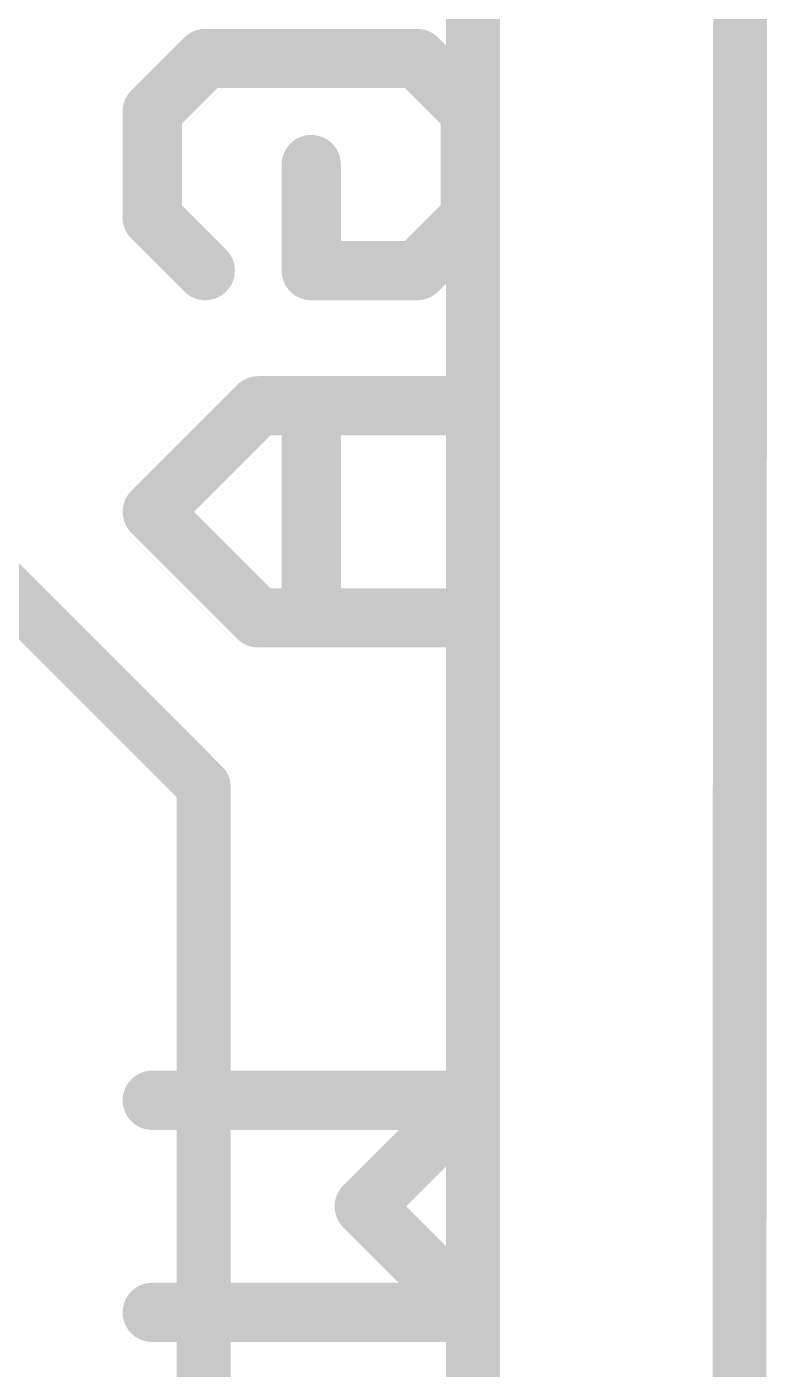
# Model space of a CAD drawing. Extents: x -10.1 to 20.4, y -11.4 to 45.8.
# Drawn here: x 16.95 to 20.45, y 16.3 to 22.63 of the extents above; entities that cross this region are included whole.
import ezdxf

# ---------------------------------------------------------------- set-up
doc = ezdxf.new("R2010")
doc.units = 0
for name, color, linetype in [('1', 12, 'CONTINUOUS'), ('16', 132, 'CONTINUOUS'), ('20', 53, 'CONTINUOUS'), ('22', 40, 'CONTINUOUS')]:
    doc.layers.add(name, color=color, linetype=linetype)

msp = doc.modelspace()

# ---------------------------------------------------------------- linework, layer by layer
at = {"layer": '1'}
for points, const_width in [([(20.32, 45.72), (20.32, 0)], 0.2032), ([(19.05, 14.62), (19.05, 22.86)], 0.254), ([(17.78, 19.05), (16.51, 20.32)], 0.254), ([(17.78, 14.62), (17.78, 19.05)], 0.254)]:
    msp.add_lwpolyline(points, dxfattribs=dict(at, const_width=const_width))
at = {"layer": '1', "const_width": 0.127}
for points in [[(17.8435, 19.05, 1), (17.7165, 19.05)], [(17.7351, 19.0051, 1), (17.8249, 19.0949)]]:
    msp.add_lwpolyline(points, format="xyb", dxfattribs=at)
at = {"layer": '16', "const_width": 0.2032}
msp.add_lwpolyline([(20.32, 45.72), (20.32, 0)], dxfattribs=at)
at = {"layer": '20', "const_width": 0.254}
msp.add_lwpolyline([(20.3, 0), (20.32, 45.72)], dxfattribs=at)
at = {"layer": '22', "const_width": 0.2794}
for points in [[(17.5374, 22.2302), (17.7874, 22.4801)], [(17.7874, 22.4801), (18.7873, 22.4801)], [(18.7873, 22.4801), (19.0373, 22.2302)], [(17.5374, 21.7302), (17.5374, 22.2302)], [(19.0373, 22.2302), (19.0373, 21.7302)], [(18.2874, 21.4802), (18.2874, 21.9802)], [(17.7874, 21.4802), (17.5374, 21.7302)], [(19.0373, 21.7302), (18.7873, 21.4802)], [(18.7873, 21.4802), (18.2874, 21.4802)], [(18.0374, 20.843), (17.5374, 20.343)], [(19.0373, 20.843), (18.0374, 20.843)], [(18.2874, 20.843), (18.2874, 19.8431)], [(17.5374, 20.343), (18.0374, 19.8431)], [(18.0374, 19.8431), (19.0373, 19.8431)], [(17.5374, 17.5687), (19.0373, 17.5687)], [(19.0373, 17.5687), (18.5373, 17.0687)], [(18.5373, 17.0687), (19.0373, 16.5688)], [(19.0373, 16.5688), (17.5374, 16.5688)]]:
    msp.add_lwpolyline(points, dxfattribs=at)
at = {"layer": '22', "const_width": 0.1397}
for points in [[(17.7874, 22.55, 1), (17.7874, 22.4103)], [(17.8368, 22.4308, 1), (17.738, 22.5295)], [(18.8367, 22.5295, 1), (18.7379, 22.4308)], [(18.7873, 22.4103, 1), (18.7873, 22.55)], [(17.488, 22.2796, 1), (17.5868, 22.1808)], [(17.6073, 22.2302, 1), (17.4676, 22.2302)], [(19.1072, 22.2302, 1), (18.9675, 22.2302)], [(18.9879, 22.1808, 1), (19.0867, 22.2796)], [(18.3572, 21.9802, 1), (18.2175, 21.9802)], [(17.5868, 21.7796, 1), (17.488, 21.6808)], [(19.0867, 21.6808, 1), (18.9879, 21.7796)], [(17.4676, 21.7302, 1), (17.6073, 21.7302)], [(18.9675, 21.7302, 1), (19.1072, 21.7302)], [(17.738, 21.4308, 1), (17.8368, 21.5296)], [(18.2874, 21.5501, 1), (18.2874, 21.4104)], [(18.7379, 21.5296, 1), (18.8367, 21.4308)], [(18.7873, 21.4104, 1), (18.7873, 21.5501)], [(18.2175, 21.4802, 1), (18.3572, 21.4802)], [(18.0374, 20.9128, 1), (18.0374, 20.7731)], [(18.0868, 20.7936, 1), (17.988, 20.8924)], [(18.3572, 20.843, 1), (18.2175, 20.843)], [(19.0373, 20.7731, 1), (19.0373, 20.9128)], [(17.5868, 20.3924, 1), (17.488, 20.2936)], [(17.488, 20.3924, 1), (17.5868, 20.2936)], [(18.0374, 19.9129, 1), (18.0374, 19.7732)], [(17.988, 19.7937, 1), (18.0868, 19.8925)], [(19.0373, 19.7732, 1), (19.0373, 19.9129)], [(18.2175, 19.8431, 1), (18.3572, 19.8431)], [(17.5374, 17.6385, 1), (17.5374, 17.4988)], [(19.0867, 17.5193, 1), (18.9879, 17.6181)], [(19.0373, 17.4988, 1), (19.0373, 17.6385)], [(18.5867, 17.1181, 1), (18.4879, 17.0193)], [(18.4879, 17.1181, 1), (18.5867, 17.0193)], [(17.5374, 16.6386, 1), (17.5374, 16.4989)], [(19.0373, 16.4989, 1), (19.0373, 16.6386)], [(18.9879, 16.5194, 1), (19.0867, 16.6181)]]:
    msp.add_lwpolyline(points, format="xyb", dxfattribs=at)

doc.saveas('drawing.dxf')
